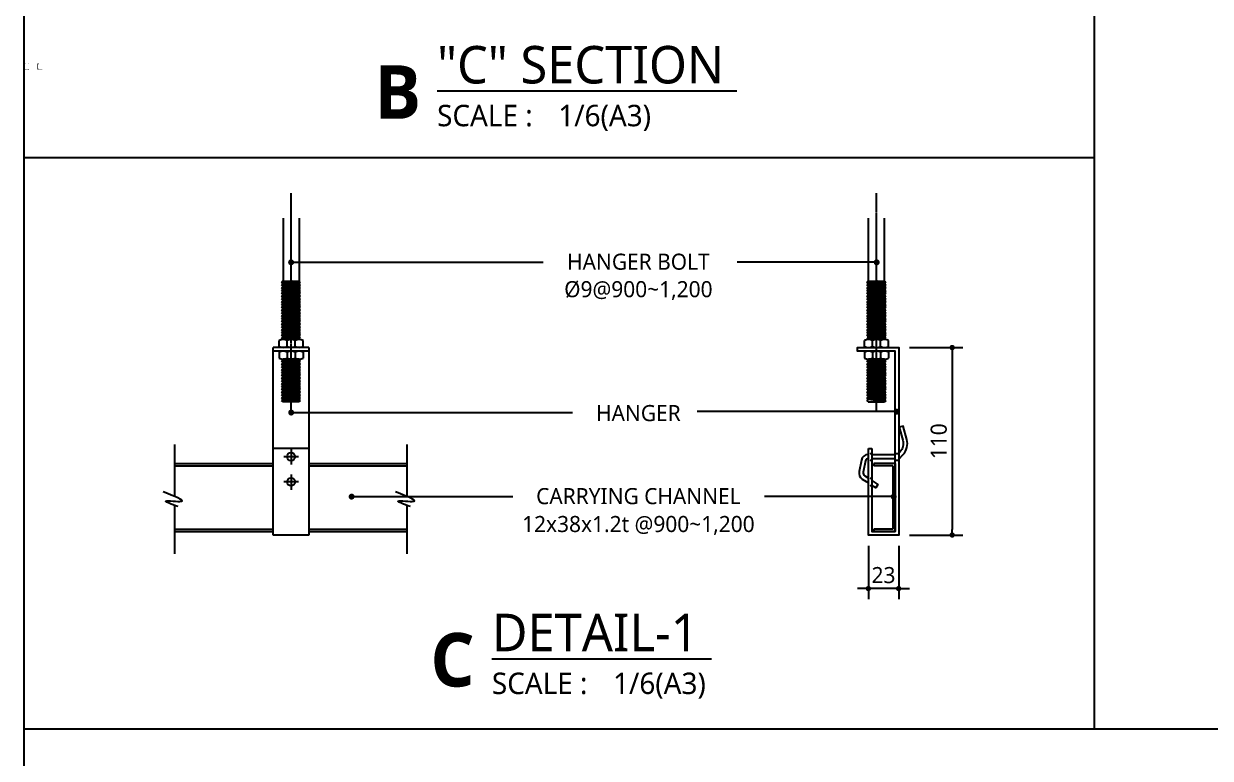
# Model space of a CAD drawing. Header units: millimetres. Extents: x 1394 to 74708, y 590 to 17190.
# Drawn here: x 1394 to 8045, y 6794 to 10909 of the extents above; entities that cross this region are included whole.
import ezdxf
from ezdxf.enums import TextEntityAlignment as Align

# ---------------------------------------------------------------- set-up
doc = ezdxf.new("R2010")
doc.units = ezdxf.units.MM
for name, pattern in [('CEN', [62, 60, -1, 0, -1]), ('CENTERX2', [101.6, 63.5, -12.7, 12.7, -12.7]), ('HID', [2, 1.1, -0.9])]:
    doc.linetypes.add(name, pattern=pattern)
doc.layers.get('Defpoints').update_dxf_attribs({"color": 152})
for name, color, linetype in [('7', 7, 'Continuous'), ('A-DIM-N', 7, 'Continuous'), ('A-LINE-3', 7, 'Continuous'), ('A-TXT-N', 3, 'Continuous'), ('AA-MKXS', 7, 'Continuous'), ('ANCHOR', 4, 'Continuous'), ('ANGLEMOLDING', 4, 'Continuous'), ('CARRING', 3, 'Continuous'), ('CEN', 1, 'CENTERX2'), ('ELENO', 7, 'Continuous'), ('FIN', 6, 'Continuous'), ('SYM', 7, 'Continuous')]:
    doc.layers.add(name, color=color, linetype=linetype)
doc.styles.add('NH', font='malgun.ttf')
doc.styles.add('돋움체', font='malgun.ttf')
doc.styles.add('스타일1', font='malgun.ttf')
doc.styles.add('스타일2', font='malgunbd.ttf')
doc.dimstyles.new('DA(N)', dxfattribs={"dimtxt": 3, "dimasz": 1, "dimexe": 2, "dimexo": 2, "dimgap": 1, "dimtad": 1, "dimdec": 0, "dimdsep": 46, "dimlunit": 6, "dimtxsty": 'NH', "dimblk": 'DOT', "dimcen": 2.5, "dimdle": 1.5, "dimclrd": 256, "dimclre": 256, "dimclrt": 3, "dimadec": 0, "dimazin": 0, "dimtfac": 1, "dimtdec": 0, "dimtix": 1, "dimtmove": 2, "dimatfit": 3, "dimfxl": 2, "dimtvp": 1, "dimtolj": 1, "dimtzin": 0, "dimlwd": -1, "dimarcsym": 0})

# ---------------------------------------------------------------- blocks, each defined once
blk = doc.blocks.new('_DOT')
at = {"color": 0, "linetype": 'ByBlock'}
blk.add_line((-0.5, 0), (-1, 0), dxfattribs=at)
at = {"color": 0, "linetype": 'ByBlock', "const_width": 0.5}
blk.add_lwpolyline([(-0.25, 0, 1), (0.25, 0, 1)], format="xyb", close=True, dxfattribs=at)
blk = doc.blocks.new('*D57')
at = {"layer": 'A-DIM-N', "lineweight": -2, "transparency": 16777216}
for p, q in [((6358.6, 9094.8), (6658.6, 9094.8)), ((6358.6, 8044.8), (6658.6, 8044.8))]:
    blk.add_line(p, q, dxfattribs=at)
at = {"layer": 'A-DIM-N', "transparency": 16777216}
blk.add_line((6598.6, 9064.8), (6598.6, 8074.8), dxfattribs=at)
at = {"layer": 'Defpoints', "color": 0, "transparency": 16777216}
for p in [(6298.6, 9094.8), (6298.6, 8044.8), (6598.6, 8044.8)]:
    blk.add_point(p, dxfattribs=at)
at = {"layer": 'A-DIM-N', "transparency": 16777216, "xscale": 30, "yscale": 30, "zscale": 30}
for p, rotation in [((6598.6, 9094.8), 90), ((6598.6, 8044.8), 270)]:
    blk.add_blockref('_DOT', p, dxfattribs=dict(at, rotation=rotation))
at = {"layer": 'A-DIM-N', "color": 3, "transparency": 16777216, "insert": (6523.6, 8569.8), "char_height": 90, "attachment_point": 5, "rotation": 90, "style": '돋움체'}
blk.add_mtext('\\A1;110', dxfattribs=at)
blk = doc.blocks.new('*D58')
at = {"layer": 'A-DIM-N', "lineweight": -2, "transparency": 16777216}
for p, q in [((6128.6, 7984.8), (6128.6, 7684.8)), ((6298.6, 7984.8), (6298.6, 7684.8))]:
    blk.add_line(p, q, dxfattribs=at)
at = {"layer": 'A-DIM-N', "transparency": 16777216}
for p, q in [((6098.6, 7744.8), (6068.6, 7744.8)), ((6298.6, 7744.8), (6128.6, 7744.8)), ((6328.6, 7744.8), (6358.6, 7744.8))]:
    blk.add_line(p, q, dxfattribs=at)
at = {"layer": 'Defpoints', "color": 0, "transparency": 16777216}
for p in [(6128.6, 8044.8), (6298.6, 8044.8), (6128.6, 7744.8)]:
    blk.add_point(p, dxfattribs=at)
at = {"layer": 'A-DIM-N', "transparency": 16777216, "xscale": 30, "yscale": 30, "zscale": 30}
blk.add_blockref('_DOT', (6128.6, 7744.8), dxfattribs=at)
at = {"layer": 'A-DIM-N', "transparency": 16777216, "xscale": 30, "yscale": 30, "zscale": 30, "rotation": 180}
blk.add_blockref('_DOT', (6298.6, 7744.8), dxfattribs=at)
at = {"layer": 'A-DIM-N', "color": 3, "transparency": 16777216, "insert": (6213.6, 7819.9), "char_height": 90, "attachment_point": 5, "style": '돋움체'}
blk.add_mtext('\\A1;23', dxfattribs=at)
blk = doc.blocks.new('dwgtitle')
at = {"layer": 'SYM', "color": 3, "style": '스타일1'}
blk.add_text('SCALE :', height=4, dxfattribs=at).set_placement((12.25, -1.4))
for tag, p, height in [('%%UTITLE', (12.25, 6.59), 7), ('1/100', (34.89, -1.4), 4)]:
    blk.add_attdef(tag, p, '', height=height, dxfattribs=at)
at = {"layer": 'SYM', "color": 6, "style": '스타일2'}
blk.add_attdef('A', text='', height=10, dxfattribs=at).set_placement((4.89, 5), align=Align.MIDDLE)

msp = doc.modelspace()

# ---------------------------------------------------------------- hatches: boundary and pattern name
at = {"layer": 'ELENO'}
h = msp.add_hatch(color=253, dxfattribs=at)
h.dxf.hatch_style = 1
edge = h.paths.add_edge_path()
edge.add_arc((1401.44, 10650.16), 0.5, 243.434949, 270)
edge.add_line((1401.44, 10649.66), (1422.82, 10649.66))
edge.add_arc((1422.82, 10649.96), 0.3, 270, 360)
edge.add_line((1423.12, 10649.96), (1423.12, 10654.33))
edge.add_arc((1422.82, 10654.33), 0.3, 0, 90)
edge.add_line((1422.82, 10654.63), (1421.92, 10654.63))
edge.add_arc((1421.92, 10654.33), 0.3, 90, 180)
edge.add_line((1421.62, 10654.33), (1421.62, 10651.5))
edge.add_arc((1421.32, 10651.5), 0.3, -90, 0, ccw=False)
edge.add_line((1421.32, 10651.2), (1404.56, 10651.2))
edge.add_arc((1404.56, 10652.7), 1.5, 235.481453, 270, ccw=False)
edge.add_line((1403.71, 10651.46), (1400.47, 10653.7))
edge.add_arc((1401.32, 10654.93), 1.5, 180, 235.481453, ccw=False)
edge.add_line((1399.82, 10654.93), (1399.82, 10658.36))
edge.add_arc((1399.52, 10658.36), 0.3, 0, 90)
edge.add_line((1399.52, 10658.66), (1397.82, 10658.66))
edge.add_arc((1397.82, 10658.96), 0.3, 180, 270, ccw=False)
edge.add_line((1397.52, 10658.96), (1397.52, 10668.66))
edge.add_line((1397.52, 10668.66), (1397.52, 10678.36))
edge.add_arc((1397.82, 10678.36), 0.3, 90, 180, ccw=False)
edge.add_line((1397.82, 10678.66), (1399.52, 10678.66))
edge.add_arc((1399.52, 10678.96), 0.3, 270, 360)
edge.add_line((1399.82, 10678.96), (1399.82, 10682.39))
edge.add_arc((1401.32, 10682.39), 1.5, 124.518547, 180, ccw=False)
edge.add_line((1400.47, 10683.62), (1403.71, 10685.85))
edge.add_arc((1404.56, 10684.62), 1.5, 90, 124.518547, ccw=False)
edge.add_line((1404.56, 10686.12), (1421.32, 10686.12))
edge.add_arc((1421.32, 10685.82), 0.3, 0, 90, ccw=False)
edge.add_line((1421.62, 10685.82), (1421.62, 10682.99))
edge.add_arc((1421.92, 10682.99), 0.3, 180, 270)
edge.add_line((1421.92, 10682.69), (1422.82, 10682.69))
edge.add_arc((1422.82, 10682.99), 0.3, 270, 360)
edge.add_line((1423.12, 10682.99), (1423.12, 10687.36))
edge.add_arc((1422.82, 10687.36), 0.3, 0, 90)
edge.add_line((1422.82, 10687.66), (1401.53, 10687.66))
edge.add_arc((1401.53, 10687.16), 0.5, 90, 145)
edge.add_line((1401.12, 10687.45), (1399.31, 10684.85))
edge.add_line((1399.31, 10684.85), (1398.85, 10684.61))
edge.add_arc((1399.32, 10683.73), 1, 118.061585, 180)
edge.add_line((1398.32, 10683.73), (1398.32, 10682.46))
edge.add_arc((1398.02, 10682.46), 0.3, -90, 0, ccw=False)
edge.add_line((1398.02, 10682.16), (1397.32, 10682.16))
edge.add_arc((1397.32, 10684.46), 2.3, 180, 270, ccw=False)
edge.add_line((1395.02, 10684.46), (1395.02, 10684.66))
edge.add_arc((1396.02, 10684.66), 1, 90, 180, ccw=False)
edge.add_line((1396.02, 10685.66), (1396.32, 10685.66))
edge.add_arc((1396.32, 10686.66), 1, 270, 360)
edge.add_line((1397.32, 10686.66), (1397.32, 10687.66))
edge.add_line((1397.32, 10687.66), (1397.32, 10687.86))
edge.add_arc((1397.02, 10687.86), 0.3, 0, 90)
edge.add_line((1397.02, 10688.16), (1394.02, 10688.16))
edge.add_arc((1394.02, 10687.66), 0.5, 90, 180)
edge.add_line((1393.52, 10687.66), (1393.52, 10649.66))
edge.add_arc((1394.02, 10649.66), 0.5, 180, 270)
edge.add_line((1394.02, 10649.16), (1397.02, 10649.16))
edge.add_arc((1397.02, 10649.46), 0.3, 270, 360)
edge.add_line((1397.32, 10649.46), (1397.32, 10650.66))
edge.add_arc((1396.32, 10650.66), 1, 0, 90)
edge.add_line((1396.32, 10651.66), (1396.02, 10651.66))
edge.add_arc((1396.02, 10652.66), 1, 180, 270, ccw=False)
edge.add_line((1395.02, 10652.66), (1395.02, 10652.86))
edge.add_arc((1397.32, 10652.86), 2.3, 90, 180, ccw=False)
edge.add_line((1397.32, 10655.16), (1398.02, 10655.16))
edge.add_arc((1398.02, 10654.86), 0.3, 0, 90, ccw=False)
edge.add_line((1398.32, 10654.86), (1398.32, 10653.59))
edge.add_arc((1399.32, 10653.59), 1, 180, 241.938415)
edge.add_line((1398.85, 10652.71), (1399.31, 10652.46))
edge.add_line((1399.31, 10652.46), (1401.12, 10649.87))
edge.add_arc((1401.53, 10650.16), 0.5, 215, 270)
h = msp.add_hatch(color=253, dxfattribs=at)
h.dxf.hatch_style = 1
edge = h.paths.add_edge_path()
edge.add_arc((1476.86, 10650.16), 0.5, 243.434949, 270)
edge.add_line((1476.86, 10649.66), (1498.24, 10649.66))
edge.add_arc((1498.24, 10649.96), 0.3, 270, 360)
edge.add_line((1498.54, 10649.96), (1498.54, 10654.33))
edge.add_arc((1498.24, 10654.33), 0.3, 0, 90)
edge.add_line((1498.24, 10654.63), (1497.34, 10654.63))
edge.add_arc((1497.34, 10654.33), 0.3, 90, 180)
edge.add_line((1497.04, 10654.33), (1497.04, 10651.5))
edge.add_arc((1496.74, 10651.5), 0.3, -90, 0, ccw=False)
edge.add_line((1496.74, 10651.2), (1479.99, 10651.2))
edge.add_arc((1479.99, 10652.7), 1.5, 235.481453, 270, ccw=False)
edge.add_line((1479.14, 10651.46), (1475.89, 10653.7))
edge.add_arc((1476.74, 10654.93), 1.5, 180, 235.481453, ccw=False)
edge.add_line((1475.24, 10654.93), (1475.24, 10658.36))
edge.add_arc((1474.94, 10658.36), 0.3, 0, 90)
edge.add_line((1474.94, 10658.66), (1473.24, 10658.66))
edge.add_arc((1473.24, 10658.96), 0.3, 180, 270, ccw=False)
edge.add_line((1472.94, 10658.96), (1472.94, 10668.66))
edge.add_line((1472.94, 10668.66), (1472.94, 10678.36))
edge.add_arc((1473.24, 10678.36), 0.3, 90, 180, ccw=False)
edge.add_line((1473.24, 10678.66), (1474.94, 10678.66))
edge.add_arc((1474.94, 10678.96), 0.3, 270, 360)
edge.add_line((1475.24, 10678.96), (1475.24, 10682.39))
edge.add_arc((1476.74, 10682.39), 1.5, 124.518547, 180, ccw=False)
edge.add_line((1475.89, 10683.62), (1479.14, 10685.85))
edge.add_arc((1479.99, 10684.62), 1.5, 90, 124.518547, ccw=False)
edge.add_line((1479.99, 10686.12), (1496.74, 10686.12))
edge.add_arc((1496.74, 10685.82), 0.3, 0, 90, ccw=False)
edge.add_line((1497.04, 10685.82), (1497.04, 10682.99))
edge.add_arc((1497.34, 10682.99), 0.3, 180, 270)
edge.add_line((1497.34, 10682.69), (1498.24, 10682.69))
edge.add_arc((1498.24, 10682.99), 0.3, 270, 360)
edge.add_line((1498.54, 10682.99), (1498.54, 10687.36))
edge.add_arc((1498.24, 10687.36), 0.3, 0, 90)
edge.add_line((1498.24, 10687.66), (1476.96, 10687.66))
edge.add_arc((1476.96, 10687.16), 0.5, 90, 145)
edge.add_line((1476.55, 10687.45), (1474.73, 10684.85))
edge.add_line((1474.73, 10684.85), (1474.27, 10684.61))
edge.add_arc((1474.74, 10683.73), 1, 118.061585, 180)
edge.add_line((1473.74, 10683.73), (1473.74, 10682.46))
edge.add_arc((1473.44, 10682.46), 0.3, -90, 0, ccw=False)
edge.add_line((1473.44, 10682.16), (1472.74, 10682.16))
edge.add_arc((1472.74, 10684.46), 2.3, 180, 270, ccw=False)
edge.add_line((1470.44, 10684.46), (1470.44, 10684.66))
edge.add_arc((1471.44, 10684.66), 1, 90, 180, ccw=False)
edge.add_line((1471.44, 10685.66), (1471.74, 10685.66))
edge.add_arc((1471.74, 10686.66), 1, 270, 360)
edge.add_line((1472.74, 10686.66), (1472.74, 10687.66))
edge.add_line((1472.74, 10687.66), (1472.74, 10687.86))
edge.add_arc((1472.44, 10687.86), 0.3, 0, 90)
edge.add_line((1472.44, 10688.16), (1469.44, 10688.16))
edge.add_arc((1469.44, 10687.66), 0.5, 90, 180)
edge.add_line((1468.94, 10687.66), (1468.94, 10649.66))
edge.add_arc((1469.44, 10649.66), 0.5, 180, 270)
edge.add_line((1469.44, 10649.16), (1472.44, 10649.16))
edge.add_arc((1472.44, 10649.46), 0.3, 270, 360)
edge.add_line((1472.74, 10649.46), (1472.74, 10650.66))
edge.add_arc((1471.74, 10650.66), 1, 0, 90)
edge.add_line((1471.74, 10651.66), (1471.44, 10651.66))
edge.add_arc((1471.44, 10652.66), 1, 180, 270, ccw=False)
edge.add_line((1470.44, 10652.66), (1470.44, 10652.86))
edge.add_arc((1472.74, 10652.86), 2.3, 90, 180, ccw=False)
edge.add_line((1472.74, 10655.16), (1473.44, 10655.16))
edge.add_arc((1473.44, 10654.86), 0.3, 0, 90, ccw=False)
edge.add_line((1473.74, 10654.86), (1473.74, 10653.59))
edge.add_arc((1474.74, 10653.59), 1, 180, 241.938415)
edge.add_line((1474.27, 10652.71), (1474.73, 10652.46))
edge.add_line((1474.73, 10652.46), (1476.55, 10649.87))
edge.add_arc((1476.96, 10650.16), 0.5, 215, 270)

# ---------------------------------------------------------------- linework, layer by layer
for p, q in [((2241.14, 8260.29), (2241.14, 8551.7)), ((3543.71, 8260.29), (3543.71, 8551.7)), ((2241.14, 7939.41), (2241.14, 8210.24)), ((3543.71, 7939.41), (3543.71, 8210.24))]:
    msp.add_line(p, q)
at = {"color": 1, "linetype": 'HID'}
for p, q in [((6128.63, 8502.07), (6148.63, 8502.07)), ((6278.63, 8502.07), (6298.63, 8502.07)), ((6278.63, 8463.18), (6298.63, 8463.18)), ((6128.63, 8362.76), (6148.63, 8362.76)), ((6128.63, 8322.45), (6148.63, 8322.45))]:
    msp.add_line(p, q, dxfattribs=at)
for points in [[(2258.56, 8203.95), (2190.87, 8234.23), (2277.6, 8234.11), (2175.77, 8286.41)], [(3561.12, 8203.95), (3493.43, 8234.23), (3580.16, 8234.11), (3478.33, 8286.41)]]:
    msp.add_spline(points, degree=3)
at = {"layer": '7', "color": 1, "linetype": 'HID'}
msp.add_line((6128.63, 8463.18), (6148.63, 8463.18), dxfattribs=at)
at = {"layer": 'A-LINE-3'}
for p, q in [((7395, 17160), (7395, 6960)), ((1395, 10160), (7395, 10160)), ((1395, 6960), (21975, 6960))]:
    msp.add_line(p, q, dxfattribs=at)
at = {"layer": 'AA-MKXS'}
for p, q in [((2892.43, 9572.19), (4304.82, 9572.19)), ((6174.96, 9572.19), (5392.88, 9572.19)), ((2892.99, 8730.56), (4469.69, 8730.56)), ((6288.12, 8735.87), (5168.15, 8735.87)), ((3231.59, 8259.8), (4134.84, 8259.8)), ((6270.67, 8259.8), (5545.96, 8259.8))]:
    msp.add_line(p, q, dxfattribs=at)
at = {"layer": 'AA-MKXS', "linetype": 'ByBlock', "const_width": 16.67}
for points in [[(2884.18, 9572.19, 1), (2900.85, 9572.19, 1)], [(6183.87, 9572.19, -1), (6167.2, 9572.19, -1)], [(2884.65, 8730.56, 1), (2901.32, 8730.56, 1)], [(6296.45, 8735.87, -1), (6279.79, 8735.87, -1)], [(3223.25, 8259.8, 1), (3239.92, 8259.8, 1)], [(6279, 8259.8, -1), (6262.33, 8259.8, -1)]]:
    msp.add_lwpolyline(points, format="xyb", close=True, dxfattribs=at)
at = {"layer": 'ANCHOR'}
for p, q in [((2847.43, 9819.4), (2847.43, 9467.44)), ((2937.43, 9819.4), (2937.43, 9467.44)), ((6129.96, 9467.44), (6129.96, 9819.4)), ((6219.96, 9467.44), (6219.96, 9819.4)), ((2824.93, 9101.06), (2824.93, 9133.57)), ((2937.43, 9139.81), (2847.43, 9139.81)), ((2869.93, 9094.81), (2869.93, 9139.81)), ((2914.93, 9094.81), (2914.93, 9139.81)), ((2959.93, 9101.06), (2959.93, 9133.57)), ((6107.46, 9101.06), (6107.46, 9133.57)), ((6219.96, 9139.81), (6129.96, 9139.81)), ((6152.46, 9094.81), (6152.46, 9139.81)), ((6197.46, 9094.81), (6197.46, 9139.81)), ((6242.46, 9101.06), (6242.46, 9133.57)), ((2792.43, 8044.81), (2792.43, 9094.81)), ((2992.43, 9094.81), (2792.43, 9094.81)), ((2992.43, 9074.81), (2792.43, 9074.81)), ((2824.93, 9068.57), (2824.93, 9036.06)), ((2869.93, 9074.81), (2869.93, 9029.81)), ((2914.93, 9074.81), (2914.93, 9029.81)), ((2959.93, 9068.57), (2959.93, 9036.06)), ((2992.43, 9094.81), (2992.43, 8044.81)), ((6107.46, 9068.57), (6107.46, 9036.06)), ((6129.96, 9094.81), (6219.96, 9094.81)), ((6152.46, 9074.81), (6152.46, 9029.81)), ((6197.46, 9074.81), (6197.46, 9029.81)), ((6242.46, 9068.57), (6242.46, 9036.06)), ((2937.43, 9029.81), (2847.43, 9029.81)), ((2937.43, 9025.72), (2910.85, 9029.81)), ((2937.43, 9025.72), (2910.85, 9029.81)), ((2937.43, 9025.72), (2910.85, 9029.81)), ((6219.96, 9029.81), (6129.96, 9029.81)), ((2992.43, 8528.49), (2792.43, 8528.49)), ((2892.43, 8524.7), (2892.43, 8439.03)), ((6128.63, 8528.49), (6148.63, 8528.49)), ((2933.08, 8483.57), (2852.17, 8483.57)), ((2892.43, 8383.67), (2892.43, 8298)), ((2933.08, 8342.53), (2852.17, 8342.53)), ((2992.43, 8044.81), (2792.43, 8044.81))]:
    msp.add_line(p, q, dxfattribs=at)
at = {"layer": 'ANCHOR', "color": 1}
for p, q in [((2943.46, 9460.24), (2937.42, 9467.44)), ((6225.99, 9460.24), (6219.96, 9467.44)), ((2943.46, 9146.45), (2937.43, 9139.81)), ((6226, 9146.45), (6219.96, 9139.81)), ((2847.43, 9023.88), (2838.37, 9017.84)), ((2943.46, 9000.98), (2838.37, 9017.84)), ((2847.43, 9008.19), (2838.37, 9017.84)), ((2847.43, 9008.19), (2838.37, 9002.15)), ((2943.46, 8985.3), (2838.37, 9002.15)), ((2847.43, 8992.5), (2838.37, 9002.15)), ((2847.43, 8992.5), (2838.37, 8986.46)), ((2943.46, 8969.61), (2838.37, 8986.46)), ((2847.43, 8976.81), (2838.37, 8986.46)), ((2847.43, 9023.88), (2841.48, 9030.22)), ((2937.43, 9010.04), (2847.43, 9023.88)), ((2937.43, 9010.04), (2847.43, 9023.88)), ((2937.43, 8994.35), (2847.43, 9008.19)), ((2937.43, 8994.35), (2847.43, 9008.19)), ((2937.43, 8978.66), (2847.43, 8992.5)), ((2937.43, 8978.66), (2847.43, 8992.5)), ((2943.46, 9016.67), (2861.55, 9029.81)), ((2937.43, 9025.73), (2910.85, 9029.81)), ((2941.3, 9029.98), (2937.43, 9025.73)), ((2943.46, 9016.67), (2937.43, 9025.72)), ((2943.46, 9016.67), (2937.43, 9010.04)), ((2943.46, 9000.98), (2937.43, 9010.04)), ((2943.46, 9000.98), (2937.43, 8994.35)), ((2943.46, 8985.3), (2937.43, 8994.35)), ((2943.46, 8985.3), (2937.43, 8978.66)), ((6129.96, 9023.99), (6120.91, 9017.96)), ((6129.96, 9008.3), (6120.91, 9017.96)), ((6226, 9001.1), (6120.91, 9017.96)), ((6129.96, 9008.3), (6120.91, 9002.27)), ((6129.96, 8992.61), (6120.91, 9002.27)), ((6226, 8985.41), (6120.91, 9002.27)), ((6129.96, 8992.61), (6120.91, 8986.58)), ((6129.96, 8976.92), (6120.91, 8986.58)), ((6226, 8969.72), (6120.91, 8986.58)), ((6129.96, 9023.99), (6124.14, 9030.2)), ((6219.96, 9010.15), (6129.96, 9023.99)), ((6219.96, 9010.15), (6129.96, 9023.99)), ((6219.96, 9010.15), (6129.96, 9023.99)), ((6219.96, 9010.15), (6129.96, 9023.99)), ((6219.96, 8994.46), (6129.96, 9008.3)), ((6219.96, 8994.46), (6129.96, 9008.3)), ((6219.96, 8978.77), (6129.96, 8992.61)), ((6219.96, 8978.77), (6129.96, 8992.61)), ((6226, 9016.79), (6144.81, 9029.81)), ((6219.96, 9025.84), (6194.13, 9029.81)), ((6219.96, 9025.84), (6194.13, 9029.81)), ((6223.72, 9029.97), (6219.96, 9025.84)), ((6226, 9016.79), (6219.96, 9025.84)), ((6226, 9016.79), (6219.96, 9010.15)), ((6226, 9001.1), (6219.96, 9010.15)), ((6226, 9001.1), (6219.96, 8994.46)), ((6226, 8985.41), (6219.96, 8994.46)), ((6226, 8985.41), (6219.96, 8978.77)), ((2847.43, 8976.81), (2838.37, 8970.77)), ((2943.46, 8953.92), (2838.37, 8970.77)), ((2847.43, 8961.12), (2838.37, 8970.77)), ((2847.43, 8961.12), (2838.37, 8955.08)), ((2943.46, 8938.23), (2838.37, 8955.08)), ((2847.43, 8945.43), (2838.37, 8955.08)), ((2847.43, 8945.43), (2838.37, 8939.39)), ((2943.46, 8922.54), (2838.37, 8939.39)), ((2847.43, 8929.74), (2838.37, 8939.39)), ((2847.43, 8929.74), (2838.37, 8923.7)), ((2943.46, 8906.85), (2838.37, 8923.7)), ((2847.43, 8914.05), (2838.37, 8923.7)), ((2847.43, 8914.05), (2838.37, 8908.02)), ((2937.43, 8962.97), (2847.43, 8976.81)), ((2937.43, 8962.97), (2847.43, 8976.81)), ((2937.43, 8947.28), (2847.43, 8961.12)), ((2937.43, 8947.28), (2847.43, 8961.12)), ((2937.43, 8947.28), (2847.43, 8961.12)), ((2937.43, 8947.28), (2847.43, 8961.12)), ((2937.43, 8931.59), (2847.43, 8945.43)), ((2937.43, 8931.59), (2847.43, 8945.43)), ((2937.43, 8915.9), (2847.43, 8929.74)), ((2937.43, 8915.9), (2847.43, 8929.74)), ((2937.43, 8900.21), (2847.43, 8914.05)), ((2937.43, 8900.21), (2847.43, 8914.05)), ((2943.46, 8969.61), (2937.43, 8978.66)), ((2943.46, 8969.61), (2937.43, 8962.97)), ((2943.46, 8953.92), (2937.43, 8962.97)), ((2943.46, 8953.92), (2937.43, 8947.28)), ((2943.46, 8938.23), (2937.43, 8947.28)), ((2943.46, 8938.23), (2937.43, 8931.59)), ((2943.46, 8922.54), (2937.43, 8931.59)), ((2943.46, 8922.54), (2937.43, 8915.9)), ((2943.46, 8906.85), (2937.43, 8915.9)), ((6129.96, 8976.92), (6120.91, 8970.89)), ((6129.96, 8961.23), (6120.91, 8970.89)), ((6226, 8954.03), (6120.91, 8970.89)), ((6129.96, 8961.23), (6120.91, 8955.2)), ((6129.96, 8945.54), (6120.91, 8955.2)), ((6226, 8938.34), (6120.91, 8955.2)), ((6129.96, 8945.54), (6120.91, 8939.51)), ((6129.96, 8929.86), (6120.91, 8939.51)), ((6226, 8922.65), (6120.91, 8939.51)), ((6129.96, 8929.86), (6120.91, 8923.82)), ((6129.96, 8914.17), (6120.91, 8923.82)), ((6226, 8906.96), (6120.91, 8923.82)), ((6129.96, 8914.17), (6120.91, 8908.13)), ((6219.96, 8963.08), (6129.96, 8976.92)), ((6219.96, 8963.08), (6129.96, 8976.92)), ((6219.96, 8947.39), (6129.96, 8961.23)), ((6219.96, 8947.39), (6129.96, 8961.23)), ((6219.96, 8931.7), (6129.96, 8945.54)), ((6219.96, 8931.7), (6129.96, 8945.54)), ((6219.96, 8931.7), (6129.96, 8945.54)), ((6219.96, 8931.71), (6129.96, 8945.54)), ((6219.96, 8916.02), (6129.96, 8929.86)), ((6219.96, 8916.02), (6129.96, 8929.86)), ((6219.96, 8900.33), (6129.96, 8914.17)), ((6219.96, 8900.33), (6129.96, 8914.17)), ((6226, 8969.72), (6219.96, 8978.77)), ((6226, 8969.72), (6219.96, 8963.08)), ((6226, 8954.03), (6219.96, 8963.08)), ((6226, 8954.03), (6219.96, 8947.39)), ((6226, 8938.34), (6219.96, 8947.39)), ((6226, 8938.34), (6219.96, 8931.71)), ((6226, 8922.65), (6219.96, 8931.7)), ((6226, 8922.65), (6219.96, 8916.02)), ((6226, 8906.96), (6219.96, 8916.02)), ((2943.46, 8891.16), (2838.37, 8908.02)), ((2847.43, 8898.36), (2838.37, 8908.02)), ((2847.43, 8898.36), (2838.37, 8892.33)), ((2943.46, 8875.47), (2838.37, 8892.33)), ((2847.43, 8882.67), (2838.37, 8892.33)), ((2847.43, 8882.67), (2838.37, 8876.64)), ((2847.43, 8866.98), (2838.37, 8876.64)), ((2943.46, 8859.78), (2838.37, 8876.64)), ((2847.43, 8866.98), (2838.37, 8860.95)), ((2847.43, 8851.29), (2838.37, 8860.95)), ((2943.46, 8844.09), (2838.37, 8860.95)), ((2847.43, 8851.29), (2838.37, 8845.26)), ((2937.43, 8884.52), (2847.43, 8898.36)), ((2937.43, 8884.52), (2847.43, 8898.36)), ((2937.43, 8868.83), (2847.43, 8882.67)), ((2937.43, 8868.83), (2847.43, 8882.67)), ((2937.43, 8868.83), (2847.43, 8882.67)), ((2937.43, 8868.83), (2847.43, 8882.67)), ((2937.43, 8853.14), (2847.43, 8866.98)), ((2937.43, 8853.14), (2847.43, 8866.98)), ((2937.43, 8837.45), (2847.43, 8851.29)), ((2937.43, 8837.45), (2847.43, 8851.29)), ((2943.46, 8906.85), (2937.43, 8900.21)), ((2943.46, 8891.16), (2937.43, 8900.21)), ((2943.46, 8891.16), (2937.43, 8884.52)), ((2943.46, 8875.47), (2937.43, 8884.52)), ((2943.46, 8875.47), (2937.43, 8868.83)), ((2943.46, 8859.78), (2937.43, 8868.83)), ((2943.46, 8859.78), (2937.43, 8853.14)), ((2943.46, 8844.09), (2937.43, 8853.14)), ((6129.96, 8898.48), (6120.91, 8908.13)), ((6226, 8891.28), (6120.91, 8908.13)), ((6129.96, 8898.48), (6120.91, 8892.44)), ((6129.96, 8882.79), (6120.91, 8892.44)), ((6226, 8875.59), (6120.91, 8892.44)), ((6129.96, 8882.79), (6120.91, 8876.75)), ((6129.96, 8867.1), (6120.91, 8876.75)), ((6226, 8859.9), (6120.91, 8876.75)), ((6129.96, 8867.1), (6120.91, 8861.06)), ((6225.99, 8844.21), (6120.91, 8861.06)), ((6129.96, 8851.41), (6120.91, 8861.06)), ((6129.96, 8851.41), (6120.91, 8845.37)), ((6219.96, 8884.64), (6129.96, 8898.48)), ((6219.96, 8884.64), (6129.96, 8898.48)), ((6219.96, 8868.95), (6129.96, 8882.79)), ((6219.96, 8868.95), (6129.96, 8882.79)), ((6219.96, 8853.26), (6129.96, 8867.1)), ((6219.96, 8853.26), (6129.96, 8867.1)), ((6219.96, 8853.26), (6129.96, 8867.1)), ((6219.96, 8853.26), (6129.96, 8867.1)), ((6219.96, 8837.57), (6129.96, 8851.41)), ((6219.96, 8837.57), (6129.96, 8851.41)), ((6226, 8906.96), (6219.96, 8900.33)), ((6226, 8891.28), (6219.96, 8900.33)), ((6226, 8891.28), (6219.96, 8884.64)), ((6226, 8875.59), (6219.96, 8884.64)), ((6226, 8875.59), (6219.96, 8868.95)), ((6226, 8859.9), (6219.96, 8868.95)), ((6226, 8859.9), (6219.96, 8853.26)), ((6225.99, 8844.21), (6219.96, 8853.26)), ((2847.43, 8835.6), (2838.37, 8845.26)), ((2943.46, 8828.4), (2838.37, 8845.26)), ((2847.43, 8835.6), (2838.37, 8829.57)), ((2847.43, 8819.92), (2838.37, 8829.57)), ((2943.46, 8812.71), (2838.37, 8829.57)), ((2847.43, 8819.91), (2838.37, 8813.88)), ((2847.43, 8804.23), (2838.37, 8813.88)), ((2943.46, 8797.02), (2838.37, 8813.88)), ((2847.43, 8804.23), (2838.37, 8798.19)), ((2887.03, 8790.39), (2838.37, 8798.19)), ((2847.43, 8790.39), (2838.37, 8798.19)), ((2937.43, 8821.76), (2847.43, 8835.6)), ((2937.43, 8821.76), (2847.43, 8835.6)), ((2937.43, 8806.08), (2847.43, 8819.92)), ((2937.43, 8806.07), (2847.43, 8819.91)), ((2937.43, 8790.39), (2847.43, 8804.23)), ((2937.43, 8790.39), (2847.43, 8804.23)), ((2937.43, 8790.39), (2847.43, 8790.39)), ((2943.46, 8844.09), (2937.43, 8837.45)), ((2943.46, 8828.4), (2937.43, 8837.45)), ((2943.46, 8828.4), (2937.43, 8821.76)), ((2943.46, 8812.71), (2937.43, 8821.76)), ((2943.46, 8812.71), (2937.43, 8806.08)), ((2943.46, 8797.02), (2937.43, 8806.07)), ((2943.46, 8797.02), (2937.43, 8790.39)), ((6225.99, 8828.52), (6120.91, 8845.37)), ((6129.96, 8835.72), (6120.91, 8845.37)), ((6129.96, 8835.72), (6120.91, 8829.68)), ((6225.99, 8812.83), (6120.91, 8829.68)), ((6129.96, 8820.03), (6120.91, 8829.68)), ((6129.96, 8820.03), (6120.91, 8814)), ((6225.99, 8797.14), (6120.91, 8814)), ((6129.96, 8804.34), (6120.91, 8814)), ((6129.96, 8804.34), (6120.91, 8798.31)), ((6128.33, 8790.39), (6120.91, 8798.31)), ((6128.33, 8790.39), (6219.85, 8790.39)), ((6219.96, 8821.88), (6129.96, 8835.72)), ((6219.96, 8821.88), (6129.96, 8835.72)), ((6219.96, 8806.19), (6129.96, 8820.03)), ((6219.96, 8806.19), (6129.96, 8820.03)), ((6219.96, 8790.5), (6129.96, 8804.34)), ((6219.96, 8790.5), (6129.96, 8804.34)), ((6225.99, 8797.14), (6219.85, 8790.39)), ((6225.99, 8844.21), (6219.96, 8837.57)), ((6225.99, 8828.52), (6219.96, 8837.57)), ((6225.99, 8828.52), (6219.96, 8821.88)), ((6225.99, 8812.83), (6219.96, 8821.88)), ((6225.99, 8812.83), (6219.96, 8806.19)), ((6225.99, 8797.14), (6219.96, 8806.19))]:
    msp.add_line(p, q, dxfattribs=at)
at = {"layer": 'ANCHOR'}
msp.add_lwpolyline([(6148.63, 8528.49), (6148.63, 8064.81), (6278.63, 8064.81), (6278.63, 9074.81), (6068.63, 9074.81), (6068.63, 9094.81), (6298.63, 9094.81), (6298.63, 8044.81), (6128.63, 8044.81), (6128.63, 8528.49)], dxfattribs=at)
for centre in [(2892.43, 8483.57), (2892.43, 8342.53)]:
    msp.add_circle(centre, 22.5, dxfattribs=at)
for centre, start, end in [((2847.43, 9096.16), 58.973414, 121.026586), ((2892.43, 9096.16), 58.973414, 121.026586), ((2937.43, 9096.16), 58.973414, 121.026586), ((6129.96, 9096.16), 58.973414, 121.026586), ((6174.96, 9096.16), 58.973414, 121.026586), ((6219.96, 9096.16), 58.973414, 121.026586), ((2847.43, 9138.46), 238.973414, 301.026586), ((2847.43, 9031.16), 58.973414, 121.026586), ((2892.43, 9138.46), 238.973414, 301.026586), ((2892.43, 9031.16), 58.973414, 121.026586), ((2937.43, 9138.46), 238.973414, 301.026586), ((2937.43, 9031.16), 58.973414, 121.026586), ((6129.96, 9138.46), 238.973414, 301.026586), ((6129.96, 9031.16), 58.973414, 121.026586), ((6174.96, 9138.46), 238.973414, 301.026586), ((6174.96, 9031.16), 58.973414, 121.026586), ((6219.96, 9138.46), 238.973414, 301.026586), ((6219.96, 9031.16), 58.973414, 121.026586), ((2847.43, 9073.46), 238.973414, 301.026586), ((2892.43, 9073.46), 238.973414, 301.026586), ((2937.43, 9073.46), 238.973414, 301.026586), ((6129.96, 9073.46), 238.973414, 301.026586), ((6174.96, 9073.46), 238.973414, 301.026586), ((6219.96, 9073.46), 238.973414, 301.026586)]:
    msp.add_arc(centre, 43.65, start, end, dxfattribs=at)
at = {"layer": 'ANGLEMOLDING', "color": 1}
for p, q in [((2847.42, 9467.44), (2838.37, 9461.41)), ((2943.46, 9444.55), (2838.37, 9461.41)), ((2847.42, 9451.75), (2838.37, 9461.41)), ((2847.42, 9451.75), (2838.37, 9445.72)), ((2847.42, 9467.44), (2937.42, 9467.44)), ((2937.42, 9453.6), (2847.42, 9467.44)), ((2937.42, 9453.6), (2847.42, 9467.44)), ((2937.42, 9437.91), (2847.42, 9451.75)), ((2937.42, 9437.91), (2847.42, 9451.75)), ((2942.96, 9460.83), (2899.99, 9467.44)), ((2943.46, 9460.24), (2937.42, 9453.6)), ((2943.46, 9444.55), (2937.42, 9453.6)), ((6129.96, 9467.44), (6120.91, 9461.41)), ((6129.96, 9451.75), (6120.91, 9461.41)), ((6225.99, 9444.55), (6120.91, 9461.41)), ((6129.96, 9451.75), (6120.91, 9445.72)), ((6219.96, 9453.6), (6129.96, 9467.44)), ((6219.96, 9453.6), (6129.96, 9467.44)), ((6129.96, 9467.44), (6219.96, 9467.44)), ((6219.96, 9437.91), (6129.96, 9451.75)), ((6219.96, 9437.91), (6129.96, 9451.75)), ((6225.5, 9460.83), (6182.52, 9467.44)), ((6225.99, 9460.24), (6219.96, 9453.6)), ((6225.99, 9444.55), (6219.96, 9453.6)), ((2943.46, 9428.86), (2838.37, 9445.72)), ((2847.42, 9436.06), (2838.37, 9445.72)), ((2847.42, 9436.06), (2838.37, 9430.03)), ((2943.46, 9413.17), (2838.37, 9430.03)), ((2847.42, 9420.37), (2838.37, 9430.03)), ((2847.42, 9420.37), (2838.37, 9414.34)), ((2943.46, 9397.48), (2838.37, 9414.34)), ((2847.42, 9404.68), (2838.37, 9414.34)), ((2847.42, 9404.68), (2838.37, 9398.65)), ((2943.46, 9381.79), (2838.37, 9398.65)), ((2847.42, 9388.99), (2838.37, 9398.65)), ((2847.42, 9388.99), (2838.37, 9382.96)), ((2943.46, 9366.1), (2838.37, 9382.96)), ((2847.42, 9373.31), (2838.37, 9382.96)), ((2937.42, 9422.22), (2847.42, 9436.06)), ((2937.42, 9422.22), (2847.42, 9436.06)), ((2937.42, 9406.53), (2847.42, 9420.37)), ((2937.42, 9406.53), (2847.42, 9420.37)), ((2937.42, 9390.84), (2847.42, 9404.68)), ((2937.42, 9390.84), (2847.42, 9404.68)), ((2937.42, 9375.15), (2847.42, 9388.99)), ((2937.42, 9375.15), (2847.42, 9388.99)), ((2937.42, 9375.15), (2847.42, 9388.99)), ((2937.42, 9375.15), (2847.42, 9388.99)), ((2943.46, 9444.55), (2937.42, 9437.91)), ((2943.46, 9428.86), (2937.42, 9437.91)), ((2943.46, 9428.86), (2937.42, 9422.22)), ((2943.46, 9413.17), (2937.42, 9422.22)), ((2943.46, 9413.17), (2937.42, 9406.53)), ((2943.46, 9397.48), (2937.42, 9406.53)), ((2943.46, 9397.48), (2937.42, 9390.84)), ((2943.46, 9381.79), (2937.42, 9390.84)), ((2943.46, 9381.79), (2937.42, 9375.15)), ((6129.96, 9436.06), (6120.91, 9445.72)), ((6225.99, 9428.86), (6120.91, 9445.72)), ((6129.96, 9436.06), (6120.91, 9430.03)), ((6129.96, 9420.37), (6120.91, 9430.03)), ((6225.99, 9413.17), (6120.91, 9430.03)), ((6129.96, 9420.37), (6120.91, 9414.34)), ((6129.96, 9404.68), (6120.91, 9414.34)), ((6225.99, 9397.48), (6120.91, 9414.34)), ((6129.96, 9404.68), (6120.91, 9398.65)), ((6129.96, 9388.99), (6120.91, 9398.65)), ((6225.99, 9381.79), (6120.91, 9398.65)), ((6129.96, 9388.99), (6120.91, 9382.96)), ((6129.96, 9373.31), (6120.91, 9382.96)), ((6225.99, 9366.1), (6120.91, 9382.96)), ((6219.96, 9422.22), (6129.96, 9436.06)), ((6219.96, 9422.22), (6129.96, 9436.06)), ((6219.96, 9406.53), (6129.96, 9420.37)), ((6219.96, 9406.53), (6129.96, 9420.37)), ((6219.96, 9390.84), (6129.96, 9404.68)), ((6219.96, 9390.84), (6129.96, 9404.68)), ((6219.96, 9375.15), (6129.96, 9388.99)), ((6219.96, 9375.15), (6129.96, 9388.99)), ((6219.96, 9375.15), (6129.96, 9388.99)), ((6219.96, 9375.15), (6129.96, 9388.99)), ((6225.99, 9444.55), (6219.96, 9437.91)), ((6225.99, 9428.86), (6219.96, 9437.91)), ((6225.99, 9428.86), (6219.96, 9422.22)), ((6225.99, 9413.17), (6219.96, 9422.22)), ((6225.99, 9413.17), (6219.96, 9406.53)), ((6225.99, 9397.48), (6219.96, 9406.53)), ((6225.99, 9397.48), (6219.96, 9390.84)), ((6225.99, 9381.79), (6219.96, 9390.84)), ((6225.99, 9381.79), (6219.96, 9375.15)), ((2847.42, 9373.31), (2838.37, 9367.27)), ((2943.46, 9350.41), (2838.37, 9367.27)), ((2847.42, 9357.62), (2838.37, 9367.27)), ((2847.42, 9357.62), (2838.37, 9351.58)), ((2943.46, 9334.73), (2838.37, 9351.58)), ((2847.42, 9341.93), (2838.37, 9351.58)), ((2847.42, 9341.93), (2838.37, 9335.89)), ((2943.46, 9319.04), (2838.37, 9335.89)), ((2847.42, 9326.24), (2838.37, 9335.89)), ((2847.42, 9326.24), (2838.37, 9320.2)), ((2943.46, 9303.35), (2838.37, 9320.2)), ((2847.42, 9310.55), (2838.37, 9320.2)), ((2937.42, 9359.47), (2847.42, 9373.31)), ((2937.42, 9359.47), (2847.42, 9373.31)), ((2937.42, 9343.78), (2847.42, 9357.62)), ((2937.42, 9343.78), (2847.42, 9357.62)), ((2937.42, 9328.09), (2847.42, 9341.93)), ((2937.42, 9328.09), (2847.42, 9341.93)), ((2937.42, 9312.4), (2847.42, 9326.24)), ((2937.42, 9312.4), (2847.42, 9326.24)), ((2943.46, 9366.1), (2937.42, 9375.15)), ((2943.46, 9366.1), (2937.42, 9359.47)), ((2943.46, 9350.41), (2937.42, 9359.47)), ((2943.46, 9350.41), (2937.42, 9343.78)), ((2943.46, 9334.73), (2937.42, 9343.78)), ((2943.46, 9334.73), (2937.42, 9328.09)), ((2943.46, 9319.04), (2937.42, 9328.09)), ((2943.46, 9319.04), (2937.42, 9312.4)), ((6129.96, 9373.31), (6120.91, 9367.27)), ((6129.96, 9357.62), (6120.91, 9367.27)), ((6225.99, 9350.41), (6120.91, 9367.27)), ((6129.96, 9357.62), (6120.91, 9351.58)), ((6129.96, 9341.93), (6120.91, 9351.58)), ((6225.99, 9334.73), (6120.91, 9351.58)), ((6129.96, 9341.93), (6120.91, 9335.89)), ((6129.96, 9326.24), (6120.91, 9335.89)), ((6225.99, 9319.04), (6120.91, 9335.89)), ((6129.96, 9326.24), (6120.91, 9320.2)), ((6129.96, 9310.55), (6120.91, 9320.2)), ((6225.99, 9303.35), (6120.91, 9320.2)), ((6219.96, 9359.47), (6129.96, 9373.31)), ((6219.96, 9359.47), (6129.96, 9373.31)), ((6219.96, 9343.78), (6129.96, 9357.62)), ((6219.96, 9343.78), (6129.96, 9357.62)), ((6219.96, 9328.09), (6129.96, 9341.93)), ((6219.96, 9328.09), (6129.96, 9341.93)), ((6219.96, 9312.4), (6129.96, 9326.24)), ((6219.96, 9312.4), (6129.96, 9326.24)), ((6225.99, 9366.1), (6219.96, 9375.15)), ((6225.99, 9366.1), (6219.96, 9359.47)), ((6225.99, 9350.41), (6219.96, 9359.47)), ((6225.99, 9350.41), (6219.96, 9343.78)), ((6225.99, 9334.73), (6219.96, 9343.78)), ((6225.99, 9334.73), (6219.96, 9328.09)), ((6225.99, 9319.04), (6219.96, 9328.09)), ((6225.99, 9319.04), (6219.96, 9312.4)), ((2847.43, 9310.54), (2838.37, 9304.51)), ((2943.46, 9287.65), (2838.37, 9304.51)), ((2847.43, 9294.86), (2838.37, 9304.51)), ((2847.43, 9294.86), (2838.37, 9288.82)), ((2943.46, 9271.96), (2838.37, 9288.82)), ((2847.43, 9279.17), (2838.37, 9288.82)), ((2847.43, 9279.17), (2838.37, 9273.13)), ((2943.46, 9256.28), (2838.37, 9273.13)), ((2847.43, 9263.48), (2838.37, 9273.13)), ((2847.43, 9263.48), (2838.37, 9257.44)), ((2943.46, 9240.59), (2838.37, 9257.44)), ((2847.43, 9247.79), (2838.37, 9257.44)), ((2847.43, 9247.79), (2838.37, 9241.75)), ((2937.42, 9296.71), (2847.42, 9310.55)), ((2937.42, 9296.71), (2847.42, 9310.55)), ((2937.43, 9296.7), (2847.43, 9310.54)), ((2937.43, 9296.7), (2847.43, 9310.54)), ((2937.43, 9281.02), (2847.43, 9294.86)), ((2937.43, 9281.02), (2847.43, 9294.86)), ((2937.43, 9265.33), (2847.43, 9279.17)), ((2937.43, 9265.33), (2847.43, 9279.17)), ((2937.43, 9249.64), (2847.43, 9263.48)), ((2937.43, 9249.64), (2847.43, 9263.48)), ((2937.43, 9233.95), (2847.43, 9247.79)), ((2937.43, 9233.95), (2847.43, 9247.79)), ((2943.46, 9303.35), (2937.42, 9312.4)), ((2943.46, 9303.35), (2937.42, 9296.71)), ((2943.46, 9287.65), (2937.43, 9296.7)), ((2943.46, 9287.65), (2937.43, 9281.02)), ((2943.46, 9271.96), (2937.43, 9281.02)), ((2943.46, 9271.96), (2937.43, 9265.33)), ((2943.46, 9256.28), (2937.43, 9265.33)), ((2943.46, 9256.28), (2937.43, 9249.64)), ((2943.46, 9240.59), (2937.43, 9249.64)), ((6129.96, 9310.54), (6120.91, 9304.51)), ((6129.96, 9294.86), (6120.91, 9304.51)), ((6226, 9287.65), (6120.91, 9304.51)), ((6129.96, 9294.86), (6120.91, 9288.82)), ((6129.96, 9279.17), (6120.91, 9288.82)), ((6226, 9271.96), (6120.91, 9288.82)), ((6129.96, 9279.17), (6120.91, 9273.13)), ((6129.96, 9263.48), (6120.91, 9273.13)), ((6226, 9256.28), (6120.91, 9273.13)), ((6129.96, 9263.48), (6120.91, 9257.44)), ((6129.96, 9247.79), (6120.91, 9257.44)), ((6226, 9240.59), (6120.91, 9257.44)), ((6129.96, 9247.79), (6120.91, 9241.75)), ((6219.96, 9296.71), (6129.96, 9310.55)), ((6219.96, 9296.71), (6129.96, 9310.55)), ((6219.96, 9296.7), (6129.96, 9310.54)), ((6219.96, 9296.7), (6129.96, 9310.54)), ((6219.96, 9281.02), (6129.96, 9294.86)), ((6219.96, 9281.02), (6129.96, 9294.86)), ((6219.96, 9265.33), (6129.96, 9279.17)), ((6219.96, 9265.33), (6129.96, 9279.17)), ((6219.96, 9249.64), (6129.96, 9263.48)), ((6219.96, 9249.64), (6129.96, 9263.48)), ((6219.96, 9233.95), (6129.96, 9247.79)), ((6219.96, 9233.95), (6129.96, 9247.79)), ((6225.99, 9303.35), (6219.96, 9312.4)), ((6225.99, 9303.35), (6219.96, 9296.71)), ((6226, 9287.65), (6219.96, 9296.7)), ((6226, 9287.65), (6219.96, 9281.02)), ((6226, 9271.96), (6219.96, 9281.02)), ((6226, 9271.96), (6219.96, 9265.33)), ((6226, 9256.28), (6219.96, 9265.33)), ((6226, 9256.28), (6219.96, 9249.64)), ((6226, 9240.59), (6219.96, 9249.64)), ((2943.46, 9224.9), (2838.37, 9241.75)), ((2847.43, 9232.1), (2838.37, 9241.75)), ((2847.42, 9232.1), (2838.37, 9226.06)), ((2943.46, 9209.21), (2838.37, 9226.06)), ((2847.42, 9216.41), (2838.37, 9226.06)), ((2847.42, 9216.41), (2838.37, 9210.37)), ((2943.46, 9193.52), (2838.37, 9210.37)), ((2847.42, 9200.72), (2838.37, 9210.37)), ((2847.42, 9200.72), (2838.37, 9194.68)), ((2943.46, 9177.83), (2838.37, 9194.68)), ((2847.42, 9185.03), (2838.37, 9194.68)), ((2847.42, 9185.03), (2838.37, 9179)), ((2937.43, 9218.26), (2847.42, 9232.1)), ((2937.43, 9218.26), (2847.42, 9232.1)), ((2937.43, 9202.57), (2847.42, 9216.41)), ((2937.43, 9202.57), (2847.42, 9216.41)), ((2937.43, 9186.88), (2847.42, 9200.72)), ((2937.43, 9186.88), (2847.42, 9200.72)), ((2937.43, 9171.19), (2847.42, 9185.03)), ((2937.43, 9171.19), (2847.42, 9185.03)), ((2937.43, 9218.26), (2847.43, 9232.1)), ((2937.43, 9218.26), (2847.43, 9232.1)), ((2943.46, 9240.59), (2937.43, 9233.95)), ((2943.46, 9224.9), (2937.43, 9233.95)), ((2943.46, 9224.9), (2937.43, 9218.26)), ((2943.46, 9209.21), (2937.43, 9218.26)), ((2943.46, 9209.21), (2937.43, 9202.57)), ((2943.46, 9193.52), (2937.43, 9202.57)), ((2943.46, 9193.52), (2937.43, 9186.88)), ((2943.46, 9177.83), (2937.43, 9186.88)), ((6129.96, 9232.1), (6120.91, 9241.75)), ((6226, 9224.9), (6120.91, 9241.75)), ((6129.96, 9232.1), (6120.91, 9226.06)), ((6129.96, 9216.41), (6120.91, 9226.06)), ((6226, 9209.21), (6120.91, 9226.06)), ((6129.96, 9216.41), (6120.91, 9210.37)), ((6129.96, 9200.72), (6120.91, 9210.37)), ((6226, 9193.52), (6120.91, 9210.37)), ((6129.96, 9200.72), (6120.91, 9194.68)), ((6129.96, 9185.03), (6120.91, 9194.68)), ((6226, 9177.83), (6120.91, 9194.68)), ((6129.96, 9185.03), (6120.91, 9179)), ((6219.96, 9218.26), (6129.96, 9232.1)), ((6219.96, 9218.26), (6129.96, 9232.1)), ((6219.96, 9218.26), (6129.96, 9232.1)), ((6219.96, 9218.26), (6129.96, 9232.1)), ((6219.96, 9202.57), (6129.96, 9216.41)), ((6219.96, 9202.57), (6129.96, 9216.41)), ((6219.96, 9186.88), (6129.96, 9200.72)), ((6219.96, 9186.88), (6129.96, 9200.72)), ((6219.96, 9171.19), (6129.96, 9185.03)), ((6219.96, 9171.19), (6129.96, 9185.03)), ((6226, 9240.59), (6219.96, 9233.95)), ((6226, 9224.9), (6219.96, 9233.95)), ((6226, 9224.9), (6219.96, 9218.26)), ((6226, 9209.21), (6219.96, 9218.26)), ((6226, 9209.21), (6219.96, 9202.57)), ((6226, 9193.52), (6219.96, 9202.57)), ((6226, 9193.52), (6219.96, 9186.88)), ((6226, 9177.83), (6219.96, 9186.88)), ((2943.46, 9162.14), (2838.37, 9179)), ((2847.42, 9169.34), (2838.37, 9179)), ((2847.42, 9169.34), (2838.37, 9163.31)), ((2943.46, 9146.45), (2838.37, 9163.31)), ((2847.42, 9153.65), (2838.37, 9163.31)), ((2847.57, 9153.63), (2838.51, 9147.6)), ((2845.84, 9139.78), (2838.51, 9147.6)), ((2887.04, 9139.81), (2838.51, 9147.6)), ((2937.43, 9155.5), (2847.42, 9169.34)), ((2937.43, 9155.5), (2847.42, 9169.34)), ((2937.43, 9139.81), (2847.42, 9153.65)), ((2943.46, 9177.83), (2937.43, 9171.19)), ((2943.46, 9162.14), (2937.43, 9171.19)), ((2943.46, 9162.14), (2937.43, 9155.5)), ((2943.46, 9146.45), (2937.43, 9155.5)), ((6129.96, 9169.34), (6120.91, 9179)), ((6226, 9162.14), (6120.91, 9179)), ((6129.96, 9169.34), (6120.91, 9163.31)), ((6129.96, 9153.65), (6120.91, 9163.31)), ((6226, 9146.45), (6120.91, 9163.31)), ((6130.1, 9153.63), (6121.05, 9147.6)), ((6128.37, 9139.78), (6121.05, 9147.6)), ((6169.57, 9139.81), (6121.05, 9147.6)), ((6219.96, 9155.5), (6129.96, 9169.34)), ((6219.96, 9155.5), (6129.96, 9169.34)), ((6219.96, 9139.81), (6129.96, 9153.65)), ((6219.96, 9139.81), (6129.96, 9153.65)), ((6226, 9177.83), (6219.96, 9171.19)), ((6226, 9162.14), (6219.96, 9171.19)), ((6226, 9162.14), (6219.96, 9155.5)), ((6226, 9146.45), (6219.96, 9155.5))]:
    msp.add_line(p, q, dxfattribs=at)
at = {"layer": 'ANGLEMOLDING'}
msp.add_line((2937.43, 9139.81), (2847.42, 9153.65), dxfattribs=at)
at = {"layer": 'CARRING'}
for p, q in [((2241.14, 8444.81), (2792.43, 8444.81)), ((2241.14, 8432.81), (2792.43, 8432.81)), ((2992.43, 8444.81), (3543.71, 8444.81)), ((2992.43, 8432.81), (3543.71, 8432.81)), ((2241.14, 8076.81), (2792.43, 8076.81)), ((2241.14, 8064.81), (2792.43, 8064.81)), ((2992.43, 8076.81), (3543.71, 8076.81)), ((2992.43, 8064.81), (3543.71, 8064.81))]:
    msp.add_line(p, q, dxfattribs=at)
at = {"layer": 'CARRING', "color": 7}
for p, q in [((6278.63, 8444.81), (6158.63, 8444.81)), ((6158.63, 8444.81), (6158.63, 8432.81)), ((6266.63, 8432.81), (6158.63, 8432.81)), ((6266.63, 8432.81), (6266.63, 8076.81)), ((6278.63, 8444.81), (6278.63, 8064.81)), ((6266.63, 8076.81), (6158.63, 8076.81)), ((6158.63, 8076.81), (6158.63, 8064.81)), ((6278.63, 8064.81), (6158.63, 8064.81))]:
    msp.add_line(p, q, dxfattribs=at)
at = {"layer": 'CEN', "linetype": 'CEN'}
for p, q in [((2892.43, 8747.86), (2892.43, 9960.17)), ((6174.96, 8732.58), (6174.96, 9960.17))]:
    msp.add_line(p, q, dxfattribs=at)
at = {"layer": 'Defpoints'}
msp.add_lwpolyline([(22005, 17190), (1395, 17190), (1395, 630), (22005, 630)], close=True, dxfattribs=at)
at = {"layer": 'FIN', "color": 1}
for p, q in [((6148.63, 8495.78), (6278.63, 8495.78)), ((6148.63, 8472.78), (6278.63, 8472.78))]:
    msp.add_line(p, q, dxfattribs=at)
for points in [[(6298.63, 8469.46), (6322.93, 8495.13, 0.2618974), (6344.41, 8580.71), (6324.22, 8654.66), (6302.03, 8648.61), (6321.95, 8575.63, -0.2618974), (6305.25, 8509.07), (6298.63, 8502.07)], [(6128.63, 8495.78, 0.354318), (6089.5, 8464.06), (6077.19, 8400.37, 0.3108167), (6094.6, 8358.5), (6128.63, 8336.49)], [(6128.63, 8472.69, 0.3850835), (6112.33, 8460.88), (6100.02, 8397.15, 0.3108167), (6108.73, 8376.21), (6128.63, 8363.34)]]:
    msp.add_lwpolyline(points, format="xyb", dxfattribs=at)
msp.add_lwpolyline([(6148.63, 8349.77), (6182.53, 8327.84), (6170.28, 8308.91), (6148.63, 8322.91)], dxfattribs=at)

# ---------------------------------------------------------------- block references
at = {"layer": 'SYM', "xscale": 30, "yscale": 30, "zscale": 30}
for p, values in [((3343.56, 10376.39), {'%%UTITLE': '%%U"C" SECTION ', '1/100': '1/6(A3)', 'A': 'B'}), ((3650.68, 7196.03), {'%%UTITLE': '%%UDETAIL-1 ', '1/100': '1/6(A3)', 'A': 'C'})]:
    msp.add_blockref('dwgtitle', p, dxfattribs=at).add_auto_attribs(values)

# ---------------------------------------------------------------- texts
at = {"layer": 'A-TXT-N', "style": '스타일1'}
for s, p in [('HANGER BOLT', (4839.37, 9575.75)), ('Ø9@900~1,200', (4839.37, 9421.89)), ('HANGER', (4839.37, 8727.94)), ('CARRYING CHANNEL', (4839.37, 8262.74)), ('12x38x1.2t @900~1,200', (4839.37, 8106.5))]:
    msp.add_text(s, height=90, dxfattribs=at).set_placement(p, align=Align.MIDDLE_CENTER)

# ---------------------------------------------------------------- dimensions: what is measured, and where the dimension line sits
at = {"layer": 'A-DIM-N'}
for base, p1, p2, angle, text, picture, middle in [((6598.63, 8044.81), (6298.63, 9094.81), (6298.63, 8044.81), 270, '110', '*D57', (6523.57, 8569.81)), ((6128.63, 7744.81), (6298.63, 8044.81), (6128.63, 8044.81), 180, '23', '*D58', (6213.63, 7819.87))]:
    dim = msp.add_linear_dim(base=base, p1=p1, p2=p2, angle=angle, text=text, dimstyle='DA(N)', override={"dimscale": 30, "dimtxsty": '돋움체'}, dxfattribs=at)
    dim.commit()
    dim.dimension.update_dxf_attribs({"geometry": picture, "text_midpoint": middle})

doc.saveas('drawing.dxf')
